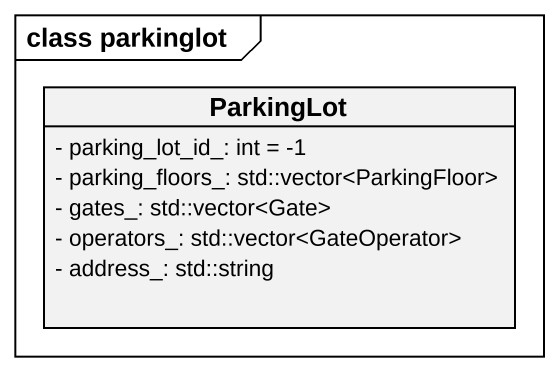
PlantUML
@startuml
mainframe class parkinglot
hide circle
hide empty members
skinparam classAttributeIconSize 0
class ParkingLot {
  - parking_lot_id_: int = -1
  - parking_floors_: std::vector<ParkingFloor>
  - gates_: std::vector<Gate>
  - operators_: std::vector<GateOperator>
  - address_: std::string
}
@enduml
